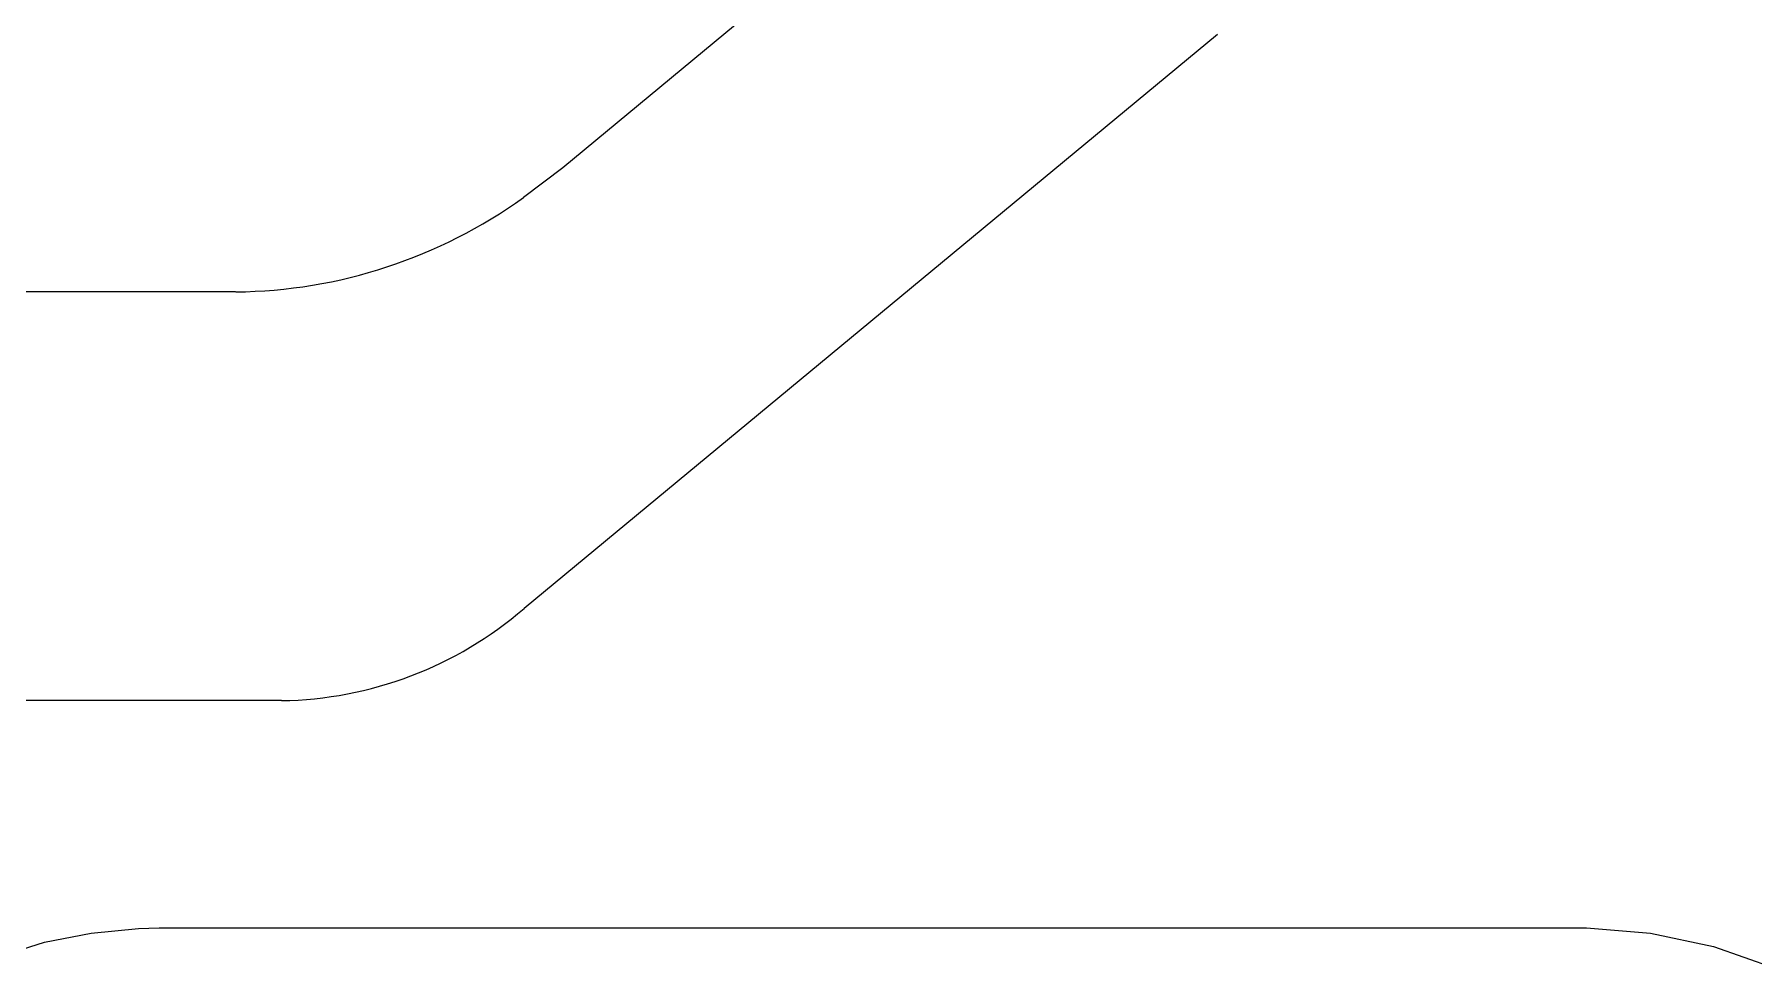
# Model space of a CAD drawing. Extents: x 527 to 611, y 788 to 934.
# Drawn here: x 571.59 to 581.9, y 809.97 to 815.57 of the extents above; entities that cross this region are included whole.
import ezdxf

# ---------------------------------------------------------------- set-up
doc = ezdxf.new("R2010")
doc.units = 0
doc.header["$MEASUREMENT"] = 0
doc.layers.add('1', color=4, linetype='Continuous')

# ---------------------------------------------------------------- blocks, each defined once
blk = doc.blocks.new('2018 FLAIR')
at = {"layer": '1', "linetype": 'Continuous', "lineweight": 25}
for p, q in [((50.277, 13.407), (47.86, 11.406)), ((51.786, 12.205), (47.628, 8.763)), ((47.86, 11.406), (47.625, 11.227)), ((45.899, 10.661), (31.069, 10.661)), ((46.173, 8.21), (42.46, 8.21))]:
    blk.add_line(p, q, dxfattribs=at)
at = {"layer": '1', "linetype": 'Continuous', "lineweight": 25, "flags": 128}
blk.add_lwpolyline([(44.387, 6.644), (44.754, 6.76), (45.033, 6.815), (45.316, 6.843), (45.44, 6.846), (45.566, 6.846), (45.599, 6.846), (45.631, 6.846), (45.664, 6.846), (45.697, 6.846), (45.73, 6.846), (45.759, 6.846), (45.784, 6.846), (45.851, 6.846), (45.923, 6.846), (45.965, 6.846), (46.007, 6.846), (46.05, 6.846), (46.093, 6.846), (46.136, 6.846), (46.416, 6.846), (46.816, 6.846), (47.241, 6.846), (47.691, 6.846), (48.167, 6.846), (48.667, 6.846), (49.192, 6.846), (49.352, 6.846), (49.514, 6.846), (49.677, 6.846), (49.843, 6.846), (50.012, 6.846), (50.182, 6.846), (50.355, 6.846), (50.529, 6.846), (50.811, 6.846), (51.095, 6.846), (51.381, 6.846), (51.669, 6.846), (51.959, 6.846), (52.252, 6.846), (52.546, 6.846), (52.842, 6.846), (53.092, 6.846), (53.305, 6.846), (53.538, 6.846), (53.775, 6.846), (53.999, 6.846), (54.383, 6.815), (54.76, 6.735), (55.123, 6.607)], dxfattribs=at)
at = {"layer": '1', "linetype": 'Continuous', "lineweight": 25}
for centre, radius, start, end in [((45.87, 13.664), 3.003, 270.5623, 305.7545), ((46.14, 10.487), 2.278, 270.8401, 310.7879)]:
    blk.add_arc(centre, radius, start, end, dxfattribs=at)

msp = doc.modelspace()

# ---------------------------------------------------------------- block references
at = {"layer": '1'}
msp.add_blockref('2018 FLAIR', (526.895, 803.362), dxfattribs=at)

doc.saveas('drawing.dxf')
